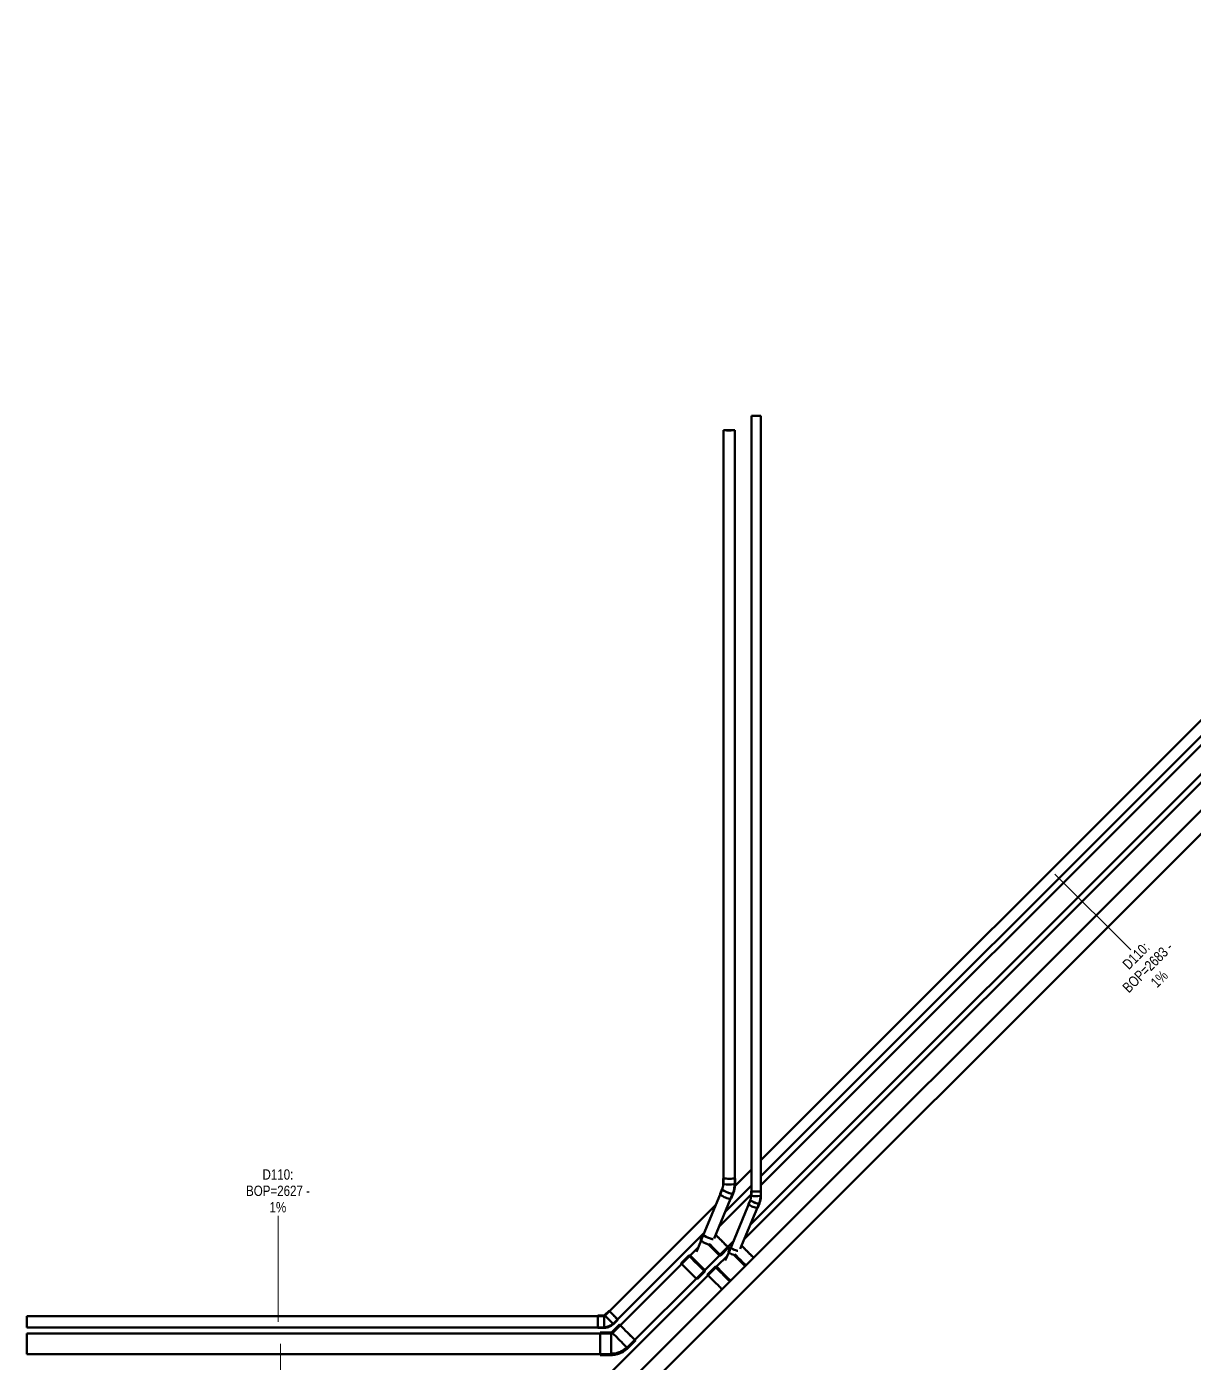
# Model space of a CAD drawing. Header units: millimetres. Extents: x -108050 to 96605, y 58136 to 140997.
# Drawn here: x -66047 to -54748, y 70488 to 83430 of the extents above; entities that cross this region are included whole.
import ezdxf

# ---------------------------------------------------------------- set-up
doc = ezdxf.new("R2010")
doc.units = ezdxf.units.MM
doc.layers.add('P-PIPE', color=3, linetype='Continuous', lineweight=50)
doc.layers.add('P-PIPE-IDEN', color=2, linetype='Continuous', lineweight=9)
doc.styles.add('Arial', font='arial.ttf', dxfattribs={"width": 0.8, "height": 100})

# ---------------------------------------------------------------- blocks, each defined once
blk = doc.blocks.new('DSC_uPVC_Elbow_TienPhong - Standard-1958188-HẦM')
at = {"layer": 'P-PIPE'}
for p, q in [((-60458, 70951), (-60519, 70951)), ((-60410, 70996), (-60454, 70953)), ((-60519, 70830), (-60458, 70830)), ((-60368, 70867), (-60325, 70910))]:
    blk.add_line(p, q, dxfattribs=at)
at = {"layer": 'P-PIPE', "flags": 128}
for points in [[(-60455, 70950), (-60455, 70950), (-60456, 70950), (-60456, 70950), (-60456, 70949), (-60457, 70949), (-60457, 70949), (-60457, 70949), (-60458, 70949), (-60458, 70949), (-60458, 70949)], [(-60453, 70952), (-60453, 70951), (-60453, 70951), (-60453, 70951), (-60454, 70951), (-60454, 70951), (-60454, 70950), (-60454, 70950), (-60455, 70950), (-60455, 70950), (-60455, 70950)], [(-60458, 70838), (-60453, 70838), (-60449, 70838), (-60444, 70839), (-60439, 70839), (-60435, 70840), (-60430, 70841), (-60425, 70843), (-60421, 70844), (-60416, 70846), (-60413, 70847)], [(-60458, 70831), (-60453, 70831), (-60448, 70832), (-60443, 70832), (-60438, 70833), (-60433, 70834), (-60428, 70835), (-60423, 70836), (-60419, 70838), (-60414, 70839), (-60410, 70841)], [(-60413, 70847), (-60408, 70849), (-60404, 70851), (-60400, 70853), (-60396, 70856), (-60392, 70858), (-60388, 70861), (-60384, 70864), (-60380, 70867), (-60377, 70870), (-60374, 70873)], [(-60410, 70841), (-60405, 70843), (-60401, 70845), (-60396, 70848), (-60392, 70850), (-60388, 70853), (-60384, 70856), (-60380, 70859), (-60376, 70862), (-60372, 70865), (-60369, 70868)]]:
    blk.add_lwpolyline(points, dxfattribs=at)
at = {"layer": 'P-PIPE'}
for centre, major_axis, start_param, end_param in [((-60519, 70890), (0, 60.3), 0.004142, 1.574938), ((-60458, 70890), (0, 60.3), 0.004142, 1.574938), ((-60458, 70890), (0, 60.3), 6.114267, 6.283185), ((-60458, 70890), (0, 59), 0.004142, 0.353208), ((-60411, 70910), (-42.6, 42.6), 6.279043, 7.84984), ((-60368, 70953), (-42.6, 42.6), 5.880402, 7.84984), ((-60368, 70953), (-42.6, 42.6), 1.566654, 3.137451), ((-60367, 70953), (-38.9, 38.9), 1.566654, 1.822901), ((-60367, 70953), (-38.9, 38.9), 1.828454, 2.083728), ((-60367, 70953), (-38.9, 38.9), 2.090253, 2.343428), ((-60367, 70953), (-38.9, 38.9), 2.358833, 2.600899), ((-60519, 70890), (0, 60.3), 1.574938, 3.145735), ((-60458, 70890), (0, 60.3), 1.574938, 3.311014), ((-60458, 70890), (0, 59), 2.796669, 3.141593), ((-60411, 70910), (-42.6, 42.6), 1.566654, 3.137451), ((-60367, 70953), (-38.9, 38.9), 2.613852, 2.85196), ((-60367, 70953), (-38.9, 38.9), 2.875651, 3.137451), ((-60368, 70953), (-42.6, 42.6), 3.141593, 3.544532)]:
    blk.add_ellipse(centre, major_axis=major_axis, ratio=0.01, start_param=start_param, end_param=end_param, dxfattribs=at)
blk = doc.blocks.new('DSC_uPVC_Elbow_TienPhong - Standard-V109-HẦM')
at = {"layer": 'P-PIPE'}
for p, q in [((-60309, 70863), (-60384, 70788)), ((-60391, 70785), (-60497, 70785)), ((-60229, 70633), (-60154, 70708)), ((-60497, 70566), (-60391, 70566))]:
    blk.add_line(p, q, dxfattribs=at)
at = {"layer": 'P-PIPE', "flags": 128}
for points in [[(-60386, 70783), (-60387, 70783), (-60387, 70783), (-60388, 70783), (-60388, 70783), (-60389, 70783), (-60389, 70783), (-60390, 70782), (-60390, 70782), (-60391, 70782), (-60391, 70782)], [(-60382, 70786), (-60382, 70786), (-60383, 70786), (-60383, 70785), (-60383, 70785), (-60384, 70785), (-60384, 70784), (-60385, 70784), (-60385, 70784), (-60386, 70784), (-60386, 70783)], [(-60391, 70580), (-60382, 70580), (-60374, 70581), (-60365, 70582), (-60357, 70583), (-60348, 70584), (-60340, 70586), (-60332, 70588), (-60323, 70591), (-60315, 70594), (-60309, 70596)], [(-60391, 70568), (-60382, 70568), (-60373, 70569), (-60364, 70570), (-60355, 70571), (-60346, 70573), (-60337, 70575), (-60328, 70577), (-60320, 70580), (-60311, 70583), (-60304, 70585)], [(-60309, 70596), (-60301, 70600), (-60293, 70604), (-60285, 70608), (-60278, 70612), (-60271, 70617), (-60264, 70622), (-60257, 70627), (-60250, 70632), (-60244, 70638), (-60239, 70643)], [(-60304, 70585), (-60296, 70589), (-60288, 70593), (-60279, 70597), (-60272, 70602), (-60264, 70607), (-60257, 70612), (-60249, 70618), (-60242, 70623), (-60236, 70629), (-60230, 70635)]]:
    blk.add_lwpolyline(points, dxfattribs=at)
at = {"layer": 'P-PIPE'}
for centre, major_axis, start_param, end_param in [((-60231, 70785), (-77.5, 77.5), 5.881187, 7.84984), ((-60497, 70675), (0, 110), 0.004142, 1.574938), ((-60497, 70675), (0, 110), 1.574938, 3.145735), ((-60391, 70675), (0, 110), 0.004142, 1.574938), ((-60391, 70675), (0, 107), 0.004142, 0.500183), ((-60391, 70675), (0, 110), 1.574938, 3.248987), ((-60391, 70675), (0, 110), 6.114849, 6.283185), ((-60306, 70710), (-77.5, 77.5), 6.279043, 7.84984), ((-60306, 70710), (-77.5, 77.5), 1.566654, 3.137451), ((-60231, 70785), (-77.5, 77.5), 1.566654, 3.137451), ((-60231, 70785), (-70.7, 70.7), 1.566654, 1.826758), ((-60231, 70785), (-70.7, 70.7), 1.828454, 2.087989), ((-60231, 70785), (-70.7, 70.7), 2.090253, 2.348592), ((-60231, 70785), (-70.7, 70.7), 2.352053, 2.607949), ((-60231, 70785), (-70.7, 70.7), 2.613852, 2.863714), ((-60231, 70785), (-70.7, 70.7), 2.875651, 3.137451), ((-60231, 70785), (-77.5, 77.5), 3.141593, 3.543731), ((-60391, 70675), (0, 107), 2.649694, 3.141593)]:
    blk.add_ellipse(centre, major_axis=major_axis, ratio=0.01, start_param=start_param, end_param=end_param, dxfattribs=at)
blk = doc.blocks.new('DSC_uPVC_Elbow_TienPhong - Standard-2077078-HẦM')
at = {"layer": 'P-PIPE'}
for p, q in [((-59037, 72153), (-59037, 72108)), ((-58941, 72108), (-58941, 72153)), ((-59044, 72072), (-59061, 72032)), ((-58972, 71995), (-58956, 72035))]:
    blk.add_line(p, q, dxfattribs=at)
at = {"layer": 'P-PIPE', "flags": 128}
for points in [[(-59037, 72108), (-59037, 72104), (-59037, 72101), (-59037, 72098), (-59038, 72094), (-59038, 72091), (-59039, 72088), (-59039, 72084), (-59040, 72081), (-59041, 72078), (-59042, 72075), (-59044, 72072), (-59044, 72072)], [(-58960, 72037), (-58957, 72043), (-58955, 72049), (-58953, 72056), (-58952, 72062), (-58950, 72068), (-58949, 72075), (-58948, 72081), (-58947, 72088), (-58946, 72094), (-58946, 72101), (-58946, 72107), (-58946, 72108)], [(-58956, 72036), (-58954, 72042), (-58952, 72048), (-58950, 72054), (-58948, 72061), (-58946, 72067), (-58945, 72074), (-58944, 72081), (-58943, 72087), (-58943, 72094), (-58942, 72101), (-58942, 72107), (-58942, 72108)]]:
    blk.add_lwpolyline(points, dxfattribs=at)
at = {"layer": 'P-PIPE'}
for centre, major_axis, ratio, start_param, end_param in [((-58989, 72153), (48, 0), 0.01, 2.805569, 3.141593), ((-58989, 72153), (48, 0), 0.01, 3.147253, 4.194451), ((-58989, 72108), (48, 0), 0.01, 3.147253, 4.194451), ((-58989, 72153), (48, 0), 0.01, 4.194451, 6.620801), ((-58989, 72108), (48, 0), 0.01, 4.194451, 6.027046), ((-58989, 72153), (45, 0), 0.01, 5.765247, 6.288846), ((-58989, 72108), (48, 0), 0.01, 6.050537, 6.288846), ((-59017, 72013), (-44.3, 18.4), 0.221659, 0, 1.099459), ((-59000, 72054), (-44.3, 18.4), 0.221659, 6.073647, 7.382644), ((-59000, 72054), (-43.7, 18.1), 0.221659, 6.160913, 8.95344), ((-59017, 72013), (-44.3, 18.4), 0.221659, 1.099459, 3.193854), ((-59000, 72054), (-44.3, 18.4), 0.221659, 1.099459, 3.347478), ((-59000, 72054), (-43.7, 18.1), 0.221659, 2.670255, 3.019321), ((-59000, 72054), (-43.7, 18.1), 0.221659, 3.141593, 3.244786)]:
    blk.add_ellipse(centre, major_axis=major_axis, ratio=ratio, start_param=start_param, end_param=end_param, dxfattribs=at)
blk = doc.blocks.new('DSC_uPVC_Elbow_TienPhong - Standard-2077173-HẦM')
at = {"layer": 'P-PIPE'}
for p, q in [((-59308, 72276), (-59308, 72221)), ((-59192, 72221), (-59192, 72276)), ((-59316, 72177), (-59337, 72128)), ((-59230, 72083), (-59209, 72133))]:
    blk.add_line(p, q, dxfattribs=at)
at = {"layer": 'P-PIPE', "flags": 128}
for points in [[(-59307, 72221), (-59307, 72217), (-59307, 72212), (-59308, 72208), (-59308, 72204), (-59309, 72200), (-59310, 72196), (-59311, 72192), (-59312, 72188), (-59313, 72185), (-59314, 72181), (-59315, 72177), (-59316, 72177)], [(-59213, 72135), (-59210, 72142), (-59208, 72149), (-59205, 72157), (-59203, 72165), (-59201, 72172), (-59200, 72180), (-59199, 72188), (-59198, 72196), (-59197, 72204), (-59196, 72212), (-59196, 72220), (-59196, 72221)], [(-59210, 72133), (-59207, 72141), (-59204, 72148), (-59202, 72156), (-59200, 72164), (-59198, 72172), (-59196, 72180), (-59195, 72188), (-59194, 72196), (-59193, 72204), (-59193, 72212), (-59193, 72220), (-59193, 72221)]]:
    blk.add_lwpolyline(points, dxfattribs=at)
at = {"layer": 'P-PIPE'}
for centre, major_axis, ratio, start_param, end_param in [((-59250, 72276), (58, 0), 0.01, 2.885454, 3.141593), ((-59250, 72276), (58, 0), 0.01, 3.147253, 4.194451), ((-59250, 72221), (-58, 0), 0.01, 0.005661, 0.218376), ((-59250, 72221), (58, 0), 0.01, 3.409053, 4.194451), ((-59250, 72276), (58, 0), 0.01, 4.194451, 6.550645), ((-59250, 72221), (58, 0), 0.01, 4.194451, 6.027046), ((-59249, 72276), (55, 0), 0.01, 5.765247, 5.999351), ((-59249, 72276), (-55, 0), 0.01, 2.885454, 3.147253), ((-59250, 72221), (58, 0), 0.01, 6.071447, 6.288846), ((-59283, 72105), (-53.6, 22.2), 0.221659, 0, 1.099459), ((-59263, 72155), (-53.6, 22.2), 0.221659, 6.073647, 7.382644), ((-59263, 72155), (-52.9, 21.9), 0.221659, 6.160913, 8.95344), ((-59283, 72105), (-53.6, 22.2), 0.221659, 1.099459, 3.193854), ((-59263, 72155), (-53.6, 22.2), 0.221659, 1.099459, 3.341592), ((-59263, 72155), (-52.9, 21.9), 0.221659, 2.670255, 3.25886)]:
    blk.add_ellipse(centre, major_axis=major_axis, ratio=ratio, start_param=start_param, end_param=end_param, dxfattribs=at)

msp = doc.modelspace()

# ---------------------------------------------------------------- linework, layer by layer
at = {"layer": 'P-PIPE'}
for p, q in [((-47969, 83430), (-58944, 72454)), ((-58944, 72299), (-47891, 83352)), ((-48016, 83141), (-58944, 72213)), ((-59043, 71832), (-47875, 83000)), ((-47957, 82838), (-59100, 71694)), ((-47995, 82528), (-60176, 70347)), ((-60063, 70234), (-47882, 82414)), ((-59034, 79663), (-59034, 72108)), ((-58944, 72108), (-58944, 79663)), ((-59305, 79522), (-59305, 72221)), ((-59195, 72221), (-59195, 79522)), ((-59034, 72364), (-59195, 72204)), ((-59314, 72176), (-59519, 71681)), ((-59394, 71695), (-59212, 72134)), ((-59037, 72121), (-59345, 71813)), ((-59285, 71958), (-59034, 72209)), ((-59378, 72021), (-60450, 70949)), ((-59042, 72071), (-59250, 71567)), ((-59141, 71595), (-58958, 72036)), ((-60372, 70871), (-59488, 71755)), ((-59501, 71738), (-59523, 71683)), ((-59541, 71617), (-59625, 71533)), ((-59521, 71676), (-59566, 71566)), ((-59523, 71680), (-59521, 71673)), ((-59335, 71540), (-59210, 71666)), ((-59329, 71533), (-59254, 71608)), ((-59235, 71614), (-59254, 71568)), ((-59632, 71525), (-60377, 70781)), ((-59639, 71532), (-59714, 71457)), ((-59625, 71533), (-59639, 71532)), ((-59484, 71391), (-59342, 71533)), ((-59261, 71533), (-59371, 71424)), ((-59342, 71533), (-59329, 71533)), ((-59252, 71562), (-59286, 71482)), ((-59254, 71566), (-59252, 71560)), ((-59378, 71416), (-60544, 70250)), ((-60235, 70640), (-59491, 71384)), ((-59559, 71302), (-59484, 71377)), ((-59484, 71377), (-59484, 71391)), ((-59385, 71423), (-59460, 71348)), ((-59371, 71424), (-59385, 71423)), ((-60458, 70945), (-66046, 70945)), ((-66046, 70835), (-60458, 70835)), ((-60391, 70775), (-66046, 70775)), ((-66046, 70575), (-60391, 70575))]:
    msp.add_line(p, q, dxfattribs=at)
for centre, major_axis, ratio, start_param, end_param in [((-58989, 79663), (45, 0), 0.01, 1.570796, 3.141593), ((-58989, 79663), (45, 0), 0.01, 3.141593, 4.712389), ((-58989, 79663), (45, 0), 0.01, 0, 1.570796), ((-58989, 79663), (45, 0), 0.01, 4.712389, 6.283185), ((-59250, 79522), (55, 0), 0.01, 1.570796, 3.141593), ((-59250, 79522), (55, 0), 0.01, 3.141593, 4.712389), ((-59250, 79522), (55, 0), 0.01, 0, 1.570796), ((-59250, 79522), (55, 0), 0.01, 4.712389, 6.283185), ((-59445, 71715), (-55.7, 23.1), 0.221659, 5.913729, 8.325319), ((-59445, 71715), (-50.8, 21), 0.221659, 0, 0.209538), ((-59445, 71715), (-50.8, 21), 0.221659, 0.366425, 0.471338), ((-59445, 71715), (-50.8, 21), 0.221659, 0.628224, 0.733137), ((-59445, 71715), (-50.8, 21), 0.221659, 0.890024, 0.994937), ((-59445, 71715), (-50.8, 21), 0.221659, 1.151823, 1.283083), ((-59445, 71715), (-50.8, 21), 0.221659, 1.413623, 1.544882), ((-59445, 71715), (-50.8, 21), 0.221659, 1.675422, 1.806681), ((-59445, 71715), (-50.8, 21), 0.221659, 1.937221, 2.042134), ((-59331, 71685), (-77.5, 77.5), 0.01, 0.879296, 2.088735), ((-59331, 71685), (-70.7, 70.7), 0.01, 0.913451, 1.041537), ((-59331, 71685), (-70.7, 70.7), 0.01, 1.175251, 1.307402), ((-59468, 71660), (-55.7, 23.1), 0.221659, 6.230924, 7.004478), ((-59468, 71660), (-55.7, 23.1), 0.221659, 0.733137, 0.971391), ((-59468, 71660), (-55.7, 23.1), 0.221659, 0.994937, 1.559766), ((-59468, 71660), (-55.7, 23.1), 0.221659, 1.579564, 2.042134), ((-59468, 71660), (-55.7, 23.1), 0.221659, 2.042134, 2.148715), ((-59413, 71603), (-70.7, 70.7), 0.01, 1.096961, 3.135932), ((-59406, 71610), (-77.5, 77.5), 0.01, 1.085887, 2.088735), ((-59445, 71715), (-50.8, 21), 0.221659, 2.042134, 2.068481), ((-59445, 71715), (-55.7, 23.1), 0.221659, 2.042134, 2.456837), ((-59445, 71715), (-50.8, 21), 0.221659, 2.199021, 2.303933), ((-59406, 71610), (-77.5, 77.5), 0.01, 2.088735, 3.135932), ((-59331, 71685), (-70.7, 70.7), 0.01, 1.43705, 1.565136), ((-59331, 71685), (-70.7, 70.7), 0.01, 1.69885, 1.826935), ((-59331, 71685), (-70.7, 70.7), 0.01, 1.960649, 2.088735), ((-59331, 71685), (-77.5, 77.5), 0.01, 2.088735, 3.135932), ((-59331, 71685), (-70.7, 70.7), 0.01, 2.206411, 2.350534), ((-59331, 71685), (-70.7, 70.7), 0.01, 2.484248, 2.612333), ((-59331, 71685), (-70.7, 70.7), 0.01, 2.746047, 2.874133), ((-59331, 71685), (-70.7, 70.7), 0.01, 3.007847, 3.135932), ((-59331, 71685), (-77.5, 77.5), 0.01, 3.141593, 3.544318), ((-59209, 71550), (-45.5, 18.9), 0.221659, 6.230924, 7.002956), ((-59190, 71595), (-45.5, 18.9), 0.221659, 5.872657, 8.325319), ((-59190, 71595), (-41.6, 17.2), 0.221659, 0, 0.209538), ((-59190, 71595), (-41.6, 17.2), 0.221659, 0.366425, 0.471338), ((-59190, 71595), (-41.6, 17.2), 0.221659, 0.628224, 0.733137), ((-59190, 71595), (-41.6, 17.2), 0.221659, 0.890024, 0.994937), ((-59190, 71595), (-41.6, 17.2), 0.221659, 1.151823, 1.256736), ((-59190, 71595), (-41.6, 17.2), 0.221659, 1.413623, 1.518535), ((-59190, 71595), (-41.6, 17.2), 0.221659, 1.675422, 1.780335), ((-59190, 71595), (-41.6, 17.2), 0.221659, 1.937221, 2.042134), ((-59190, 71595), (-45.5, 18.9), 0.221659, 2.042134, 2.2676), ((-59190, 71595), (-41.6, 17.2), 0.221659, 2.199021, 2.247335), ((-59077, 71576), (-77.5, 77.5), 0.01, 0.823142, 2.088735), ((-59077, 71576), (-70.7, 70.7), 0.01, 0.950611, 1.041537), ((-59077, 71576), (-70.7, 70.7), 0.01, 1.175251, 1.303336), ((-59077, 71576), (-70.7, 70.7), 0.01, 1.43705, 1.565136), ((-59637, 71380), (-77.5, 77.5), 0.01, 6.277525, 8.37192), ((-59562, 71455), (-77.5, 77.5), 0.01, 6.277525, 8.37192), ((-59555, 71462), (-70.7, 70.7), 0.01, 6.277525, 6.801124), ((-59555, 71462), (-70.7, 70.7), 0.01, 0.517938, 3.135932), ((-59209, 71550), (-45.5, 18.9), 0.221659, 0.733137, 0.968443), ((-59209, 71550), (-45.5, 18.9), 0.221659, 0.994937, 1.557406), ((-59209, 71550), (-45.5, 18.9), 0.221659, 1.571775, 1.948346), ((-59159, 71494), (-70.7, 70.7), 0.01, 0.997499, 2.72189), ((-59151, 71501), (-77.5, 77.5), 0.01, 0.981667, 2.088735), ((-59151, 71501), (-77.5, 77.5), 0.01, 2.088735, 2.585732), ((-59077, 71576), (-70.7, 70.7), 0.01, 1.69885, 1.826935), ((-59077, 71576), (-70.7, 70.7), 0.01, 1.960649, 2.088735), ((-59077, 71576), (-77.5, 77.5), 0.01, 2.088735, 2.585732), ((-59077, 71576), (-70.7, 70.7), 0.01, 2.222448, 2.350534), ((-59077, 71576), (-70.7, 70.7), 0.01, 2.484248, 2.612333), ((-59637, 71380), (-77.5, 77.5), 0.01, 2.088735, 3.135932), ((-59562, 71455), (-77.5, 77.5), 0.01, 2.088735, 3.135932), ((-59382, 71271), (-77.5, 77.5), 0.01, 6.277525, 8.37192), ((-59307, 71346), (-77.5, 77.5), 0.01, 6.277525, 8.37192), ((-59300, 71353), (-70.7, 70.7), 0.01, 6.277525, 6.801124), ((-59300, 71353), (-70.7, 70.7), 0.01, 0.517938, 2.72189), ((-59382, 71271), (-77.5, 77.5), 0.01, 2.088735, 2.585732), ((-59307, 71346), (-77.5, 77.5), 0.01, 2.088735, 2.585732), ((-66046, 70890), (0, 55), 0.01, 0, 1.570796), ((-66046, 70890), (0, 55), 0.01, 1.570796, 3.141593), ((-66046, 70675), (0, 100), 0.01, 0, 1.570796), ((-66046, 70675), (0, 100), 0.01, 1.570796, 3.141593)]:
    msp.add_ellipse(centre, major_axis=major_axis, ratio=ratio, start_param=start_param, end_param=end_param, dxfattribs=at)
at = {"layer": 'P-PIPE-IDEN'}
for p, q in [((-56096, 75225), (-55362, 74491)), ((-63612, 70890), (-63612, 71916)), ((-63592, 70675), (-63592, 69637))]:
    msp.add_line(p, q, dxfattribs=at)

# ---------------------------------------------------------------- block references
at = {"layer": 'P-PIPE'}
for name in ['DSC_uPVC_Elbow_TienPhong - Standard-2077173-HẦM', 'DSC_uPVC_Elbow_TienPhong - Standard-2077078-HẦM', 'DSC_uPVC_Elbow_TienPhong - Standard-1958188-HẦM', 'DSC_uPVC_Elbow_TienPhong - Standard-V109-HẦM']:
    msp.add_blockref(name, (0, 0), dxfattribs=at)

# ---------------------------------------------------------------- texts
at = {"layer": 'P-PIPE-IDEN', "char_height": 100, "attachment_point": 1, "rotation": 45, "style": 'Arial'}
for s, insert, width in [('D110:', (-55452, 74364), 365.57), ('BOP=2683 -', (-55452, 74139), 750.38), ('1%', (-55179, 74188), 198.82)]:
    msp.add_mtext(s, dxfattribs=dict(at, insert=insert, width=width))
at = {"layer": 'P-PIPE-IDEN', "char_height": 100, "attachment_point": 1, "style": 'Arial'}
for s, insert, width in [('D110:', (-63765, 72366), 365.57), ('BOP=2627 -', (-63924, 72208), 750.38), ('1%', (-63697, 72049), 198.82)]:
    msp.add_mtext(s, dxfattribs=dict(at, insert=insert, width=width))

doc.saveas('drawing.dxf')
